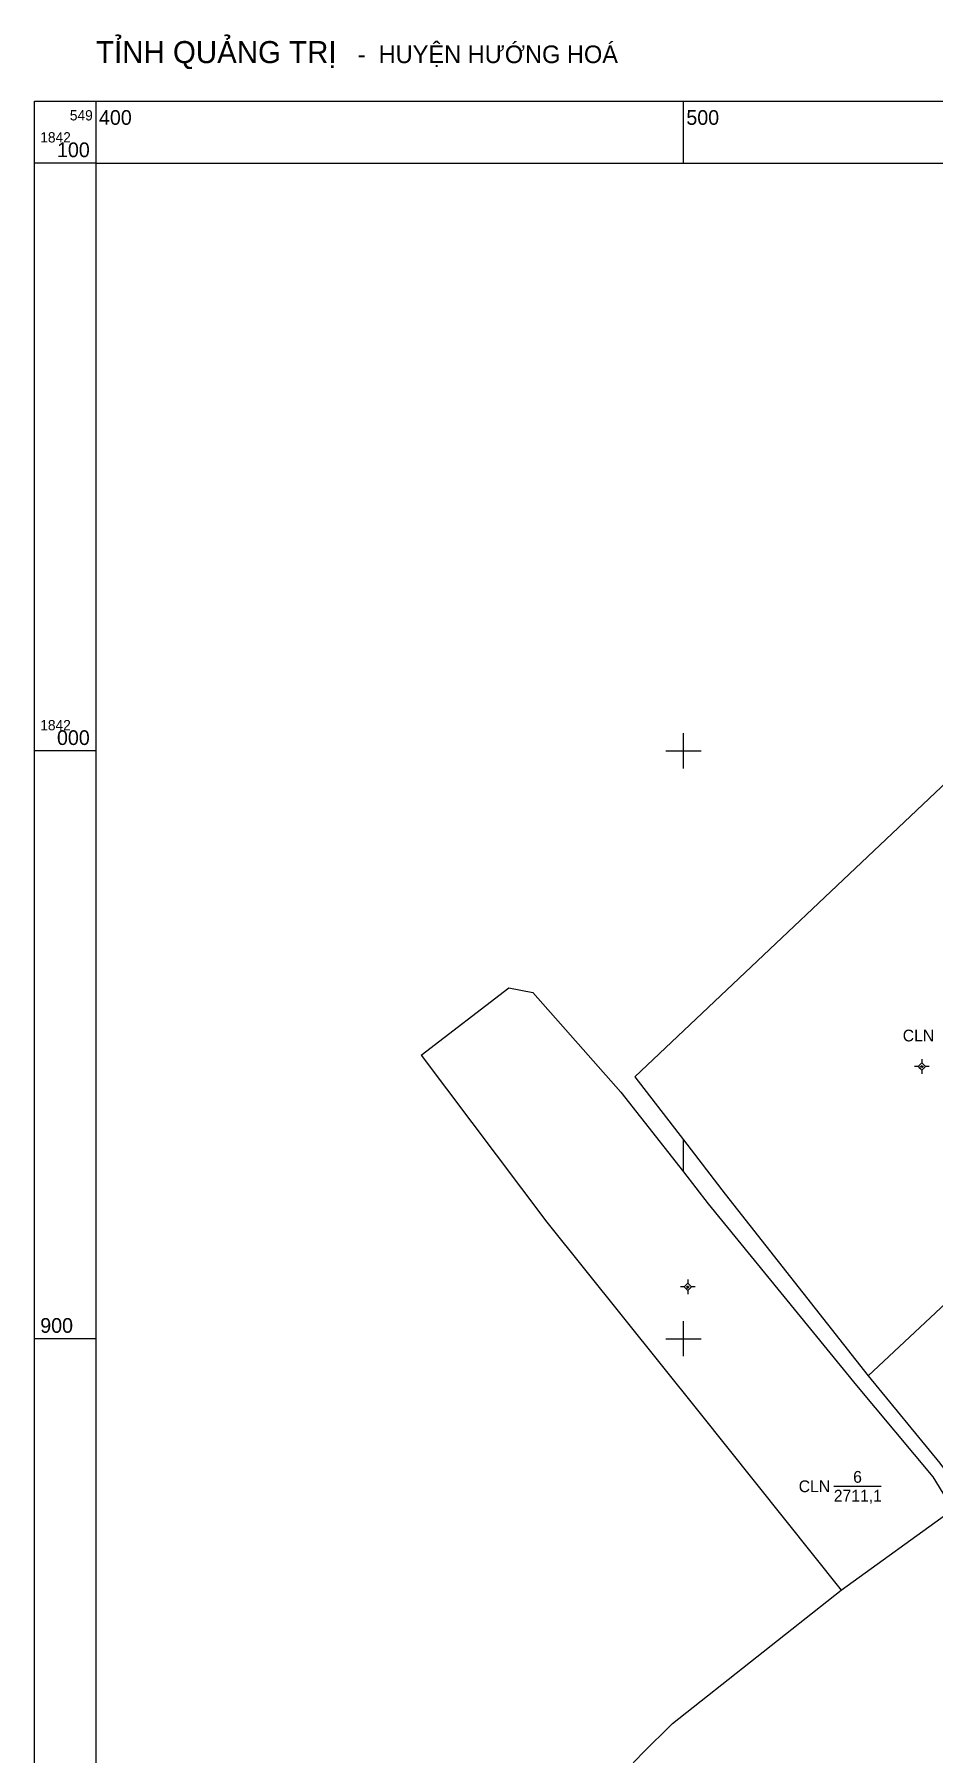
# Model space of a CAD drawing. Extents: x 549390 to 550118, y 1841259 to 1842146.
# Drawn here: x 549389.5 to 549542.8, y 1841829.2 to 1842121.9 of the extents above; entities that cross this region are included whole.
import ezdxf

# ---------------------------------------------------------------- set-up
doc = ezdxf.new("R2010")
doc.units = 0
for name, color, linetype in [('Level 10', 7, 'Continuous'), ('Level 11', 7, 'Continuous'), ('Level 13', 7, 'Continuous'), ('Level 15', 7, 'Continuous'), ('Level 2', 7, 'Continuous'), ('Level 23', 7, 'Continuous'), ('Level 24', 7, 'Continuous'), ('Level 4', 7, 'Continuous'), ('Level 63', 7, 'Continuous')]:
    doc.layers.add(name, color=color, linetype=linetype)

msp = doc.modelspace()

# ---------------------------------------------------------------- linework, layer by layer
at = {"layer": 'Level 10'}
for p, q in [((549491.7, 1841944.54), (549549.12, 1841998.8)), ((549531.43, 1841893.69), (549589.9, 1841948.29)), ((549526.85, 1841857.19), (549545.88, 1841870.94))]:
    msp.add_line(p, q, dxfattribs=at)
for points in [[(549455.37, 1841948.25), (549476.75, 1841919.81), (549502.63, 1841887.56), (549526.85, 1841857.19)], [(549491.05, 1841827.37), (549492.97, 1841829.45), (549498.16, 1841834.56), (549526.85, 1841857.19)]]:
    msp.add_lwpolyline(points, dxfattribs=at)
at = {"layer": 'Level 11'}
for p, q in [((549539.97, 1841946.29), (549539.34, 1841946.29)), ((549540.59, 1841946.91), (549539.97, 1841946.29)), ((549539.97, 1841946.29), (549540.59, 1841945.66)), ((549540.59, 1841947.54), (549540.59, 1841946.91)), ((549541.22, 1841946.29), (549540.59, 1841946.91)), ((549540.59, 1841945.66), (549541.22, 1841946.29)), ((549540.59, 1841945.66), (549540.59, 1841945.04)), ((549541.84, 1841946.29), (549541.22, 1841946.29)), ((549500.13, 1841908.81), (549499.51, 1841908.81)), ((549500.76, 1841909.44), (549500.13, 1841908.81)), ((549500.13, 1841908.81), (549500.76, 1841908.19)), ((549500.76, 1841910.06), (549500.76, 1841909.44)), ((549501.38, 1841908.81), (549500.76, 1841909.44)), ((549500.76, 1841908.19), (549501.38, 1841908.81)), ((549500.76, 1841908.19), (549500.76, 1841907.56)), ((549502.01, 1841908.81), (549501.38, 1841908.81))]:
    msp.add_line(p, q, dxfattribs=at)
for centre in [(549540.59, 1841946.29), (549500.76, 1841908.81)]:
    msp.add_circle(centre, 0.15, dxfattribs=at)
at = {"layer": 'Level 13'}
msp.add_line((549525.6, 1841874.89), (549533.64, 1841874.89), dxfattribs=at)
at = {"layer": 'Level 23'}
for points in [[(549455.37, 1841948.25), (549470.3, 1841959.68), (549474.35, 1841958.9), (549489.36, 1841941.96), (549500, 1841928.37), (549504.23, 1841922.96), (549529.48, 1841892.05), (549542.45, 1841876.52), (549545.88, 1841870.94)], [(549491.7, 1841944.54), (549500, 1841933.8), (549507.11, 1841924.61), (549531.43, 1841893.69)], [(549531.43, 1841893.69), (549543.66, 1841878.82), (549549.55, 1841870.86), (549564.25, 1841852.65), (549572.34, 1841844.69)]]:
    msp.add_lwpolyline(points, dxfattribs=at)
at = {"layer": 'Level 24'}
msp.add_line((549500, 1841928.37), (549500, 1841933.8), dxfattribs=at)
at = {"layer": 'Level 63'}
for points in [[(549389.5, 1842110.5), (550110.5, 1842110.5), (550110.5, 1841389.5), (549389.5, 1841389.5)], [(549400, 1842100), (550100, 1842100), (550100, 1841400), (549400, 1841400)]]:
    msp.add_lwpolyline(points, close=True, dxfattribs=at)
for points in [[(549400, 1842100), (549400, 1842110.5)], [(549500, 1842100), (549500, 1842110.5)], [(549400, 1842100), (549389.5, 1842100)], [(549500, 1841997), (549500, 1842003)], [(549400, 1842000), (549389.5, 1842000)], [(549497, 1842000), (549503, 1842000)], [(549500, 1841897), (549500, 1841903)], [(549400, 1841900), (549389.5, 1841900)], [(549497, 1841900), (549503, 1841900)]]:
    msp.add_lwpolyline(points, dxfattribs=at)

# ---------------------------------------------------------------- texts
at = {"layer": 'Level 13'}
msp.add_text('6', height=2, dxfattribs=at).set_placement((549528.9, 1841875.49))
at = {"layer": 'Level 15'}
for s, p in [('Nguyễn Thị Thuận', (549540.05, 1841945.93)), ('Trần Đức Nghiêu', (549540.07, 1841946.29)), ('Khối 1', (549540.4, 1841946.17)), ('Khối 1', (549540.4, 1841946.05)), ('CLN', (549540.45, 1841946.41)), ('3', (549540.56, 1841946.53)), ('Trần Thị Thuỷ', (549500.33, 1841908.46)), ('Đặng Đại Tự', (549500.35, 1841908.82)), ('Khối 1', (549500.56, 1841908.7)), ('Khối 1', (549500.56, 1841908.58)), ('CLN', (549500.61, 1841908.94)), ('6', (549500.72, 1841909.06))]:
    msp.add_text(s, height=0.1, dxfattribs=at).set_placement(p)
at = {"layer": 'Level 2'}
for p in [(549537.34, 1841950.57), (549519.63, 1841873.89)]:
    msp.add_text('CLN', height=2, dxfattribs=at).set_placement(p)
at = {"layer": 'Level 4'}
msp.add_text('2711,1', height=2, dxfattribs=at).set_placement((549525.6, 1841872.29))
at = {"layer": 'Level 63'}
for s, height, p in [('TỈNH QUẢNG TRỊ', 3.75, (549400, 1842117)), ('  -  HUYỆN HƯỚNG HOÁ', 3, (549442.32, 1842117)), ('549', 1.75, (549395.54, 1842107.25)), ('400', 2.5, (549400.5, 1842106.5)), ('500', 2.5, (549500.5, 1842106.5)), ('1842', 1.75, (549390.5, 1842103.5)), ('100', 2.5, (549393.35, 1842101)), ('1842', 1.75, (549390.5, 1842003.5)), ('000', 2.5, (549393.35, 1842001)), ('900', 2.5, (549390.5, 1841901))]:
    msp.add_text(s, height=height, dxfattribs=at).set_placement(p)

doc.saveas('drawing.dxf')
